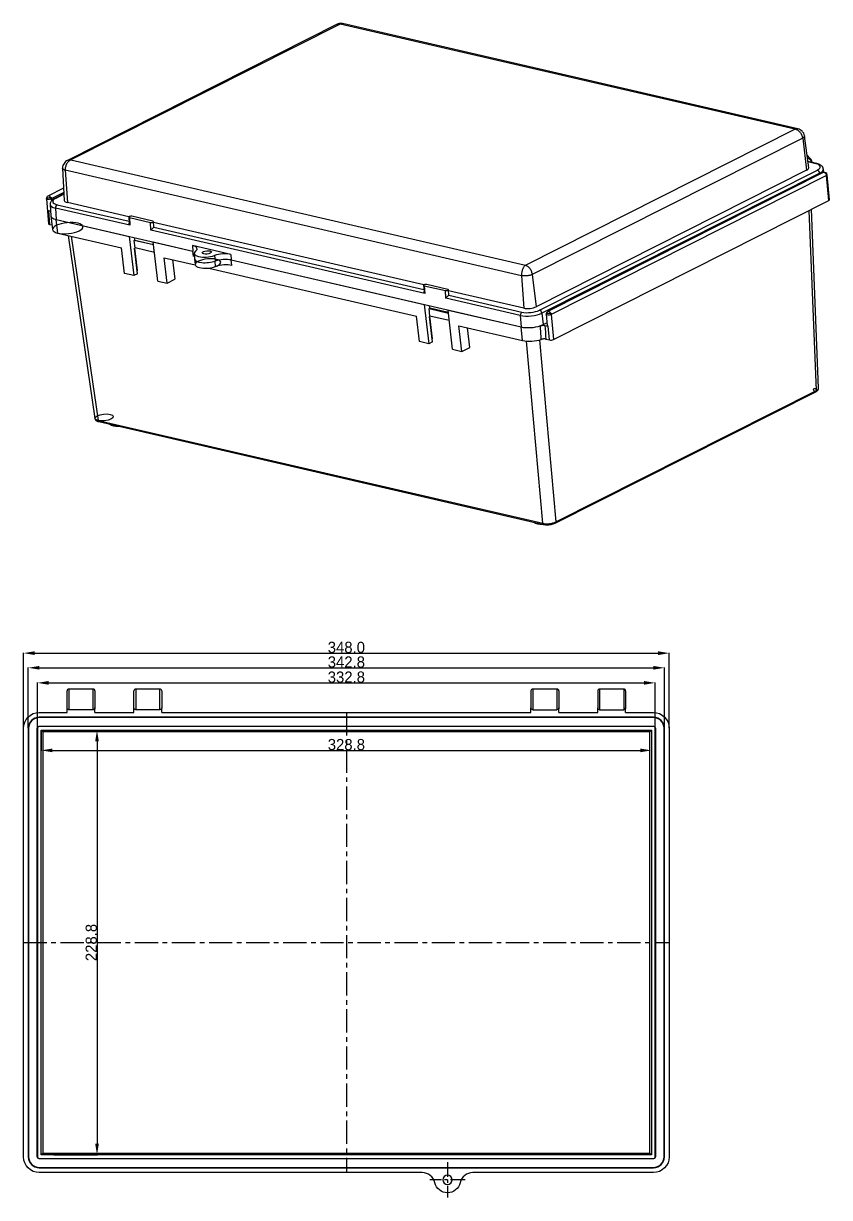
# Model space of a CAD drawing. Header units: inches. Extents: x 84 to 985, y 94 to 954.
# Drawn here: x 551 to 985, y 94 to 727 of the extents above; entities that cross this region are included whole.
import ezdxf

# ---------------------------------------------------------------- set-up
doc = ezdxf.new("R2010")
doc.units = ezdxf.units.IN
doc.header["$MEASUREMENT"] = 0
doc.linetypes.add('CENTER', pattern=[2, 1.25, -0.25, 0.25, -0.25])
for name, color, linetype in [('1', 7, 'Continuous'), ('中心线', 10, 'CENTER'), ('尺寸线', 80, 'Continuous')]:
    doc.layers.add(name, color=color, linetype=linetype)
doc.dimstyles.get("Standard").update_dxf_attribs({"dimtxt": 6, "dimasz": 6, "dimexe": 0.18, "dimexo": 0.0625, "dimgap": 0.09, "dimtad": 1, "dimtoh": 1, "dimdec": 1, "dimzin": 0, "dimdsep": 46, "dimtxsty": 'Standard', "dimcen": 0, "dimadec": 0, "dimazin": 0, "dimtfac": 1, "dimtdec": 1, "dimtofl": 0, "dimtmove": 0, "dimatfit": 3, "dimfxl": 1, "dimtolj": 1, "dimtzin": 0, "dimarcsym": 2})

# ---------------------------------------------------------------- blocks, each defined once
blk = doc.blocks.new('*D46')
at = {"layer": 'Defpoints', "color": 0}
for p in [(898.82, 387.31), (550.82, 346.88), (898.82, 346.88)]:
    blk.add_point(p, dxfattribs=at)
at = {"layer": '尺寸线', "color": 0, "lineweight": -2}
for p, q in [((550.82, 346.94), (550.82, 387.49)), ((556.82, 387.31), (892.82, 387.31)), ((898.82, 346.94), (898.82, 387.49))]:
    blk.add_line(p, q, dxfattribs=at)
at = {"layer": '尺寸线', "color": 0}
for points in [[(556.82, 388.31), (556.82, 386.31), (550.82, 387.31)], [(892.82, 388.31), (892.82, 386.31), (898.82, 387.31)]]:
    blk.add_solid(points, dxfattribs=at)
at = {"layer": '尺寸线', "color": 0, "insert": (724.82, 390.4), "char_height": 6, "attachment_point": 5}
blk.add_mtext('\\A1;348.0', dxfattribs=at)
blk = doc.blocks.new('*D49')
at = {"layer": 'Defpoints', "color": 0}
for p in [(896.22, 379.42), (553.42, 346.88), (896.22, 346.88)]:
    blk.add_point(p, dxfattribs=at)
at = {"layer": '尺寸线', "color": 0, "lineweight": -2}
for p, q in [((553.42, 346.94), (553.42, 379.6)), ((559.42, 379.42), (890.22, 379.42)), ((896.22, 346.94), (896.22, 379.6))]:
    blk.add_line(p, q, dxfattribs=at)
at = {"layer": '尺寸线', "color": 0}
for points in [[(559.42, 380.42), (559.42, 378.42), (553.42, 379.42)], [(890.22, 380.42), (890.22, 378.42), (896.22, 379.42)]]:
    blk.add_solid(points, dxfattribs=at)
at = {"layer": '尺寸线', "color": 0, "insert": (724.82, 382.51), "char_height": 6, "attachment_point": 5}
blk.add_mtext('\\A1;342.8', dxfattribs=at)
blk = doc.blocks.new('*D50')
at = {"layer": 'Defpoints', "color": 0}
for p in [(891.24, 371.3), (558.41, 346.88), (891.24, 346.88)]:
    blk.add_point(p, dxfattribs=at)
at = {"layer": '尺寸线', "color": 0, "lineweight": -2}
for p, q in [((558.41, 346.94), (558.41, 371.48)), ((564.41, 371.3), (885.24, 371.3)), ((891.24, 346.94), (891.24, 371.48))]:
    blk.add_line(p, q, dxfattribs=at)
at = {"layer": '尺寸线', "color": 0}
for points in [[(564.41, 372.3), (564.41, 370.3), (558.41, 371.3)], [(885.24, 372.3), (885.24, 370.3), (891.24, 371.3)]]:
    blk.add_solid(points, dxfattribs=at)
at = {"layer": '尺寸线', "color": 0, "insert": (724.82, 374.39), "char_height": 6, "attachment_point": 5}
blk.add_mtext('\\A1;332.8', dxfattribs=at)
blk = doc.blocks.new('*D51')
at = {"layer": 'Defpoints', "color": 0}
for p in [(560.44, 344.81), (889.21, 344.81), (889.21, 334.92)]:
    blk.add_point(p, dxfattribs=at)
at = {"layer": '尺寸线', "color": 0, "lineweight": -2}
for p, q in [((560.44, 344.75), (560.44, 334.74)), ((889.21, 344.75), (889.21, 334.74)), ((566.44, 334.92), (883.21, 334.92))]:
    blk.add_line(p, q, dxfattribs=at)
at = {"layer": '尺寸线', "color": 0}
for points in [[(566.44, 335.92), (566.44, 333.92), (560.44, 334.92)], [(883.21, 335.92), (883.21, 333.92), (889.21, 334.92)]]:
    blk.add_solid(points, dxfattribs=at)
at = {"layer": '尺寸线', "color": 0, "insert": (724.82, 338.01), "char_height": 6, "attachment_point": 5}
blk.add_mtext('\\A1;328.8', dxfattribs=at)
blk = doc.blocks.new('*D52')
at = {"layer": 'Defpoints', "color": 0}
for p in [(567.06, 345.76), (567.06, 117), (590.45, 117)]:
    blk.add_point(p, dxfattribs=at)
at = {"layer": '尺寸线', "color": 0, "lineweight": -2}
for p, q in [((567.12, 345.76), (590.63, 345.76)), ((590.45, 339.76), (590.45, 123)), ((567.12, 117), (590.63, 117))]:
    blk.add_line(p, q, dxfattribs=at)
at = {"layer": '尺寸线', "color": 0}
for points in [[(589.45, 339.76), (591.45, 339.76), (590.45, 345.76)], [(589.45, 123), (591.45, 123), (590.45, 117)]]:
    blk.add_solid(points, dxfattribs=at)
at = {"layer": '尺寸线', "color": 0, "insert": (587.36, 231.38), "char_height": 6, "attachment_point": 5, "rotation": 90}
blk.add_mtext('\\A1;228.8', dxfattribs=at)

msp = doc.modelspace()

# ---------------------------------------------------------------- linework, layer by layer
at = {"layer": '1', "color": 252}
for p, q in [((719.94, 726.25), (574.46, 652.86)), ((721.45, 726.33), (576.3, 653.11)), ((966.58, 669.65), (721.45, 726.33)), ((968.19, 669.82), (722.7, 726.58)), ((821.43, 596.43), (966.58, 669.65)), ((970.78, 664.9), (824.95, 591.33)), ((970.78, 664.9), (972.86, 647.55)), ((973.99, 648.83), (971.74, 666.07)), ((576.3, 653.11), (821.43, 596.43)), ((974.83, 653.91), (973.1, 655.63)), ((974.88, 653.02), (973.23, 654.67)), ((978.36, 651.11), (973.55, 652.22)), ((977.89, 651.04), (973.57, 652.04)), ((571.88, 648.61), (572.83, 631.25)), ((573.3, 647.57), (574.47, 630.12)), ((819.23, 590.71), (573.3, 647.57)), ((972.86, 647.55), (827.03, 573.98)), ((828.91, 572.12), (978.63, 647.64)), ((979.89, 646.04), (830.16, 570.51)), ((981.77, 646.26), (833.34, 571.39)), ((979.89, 646.04), (979.97, 645.35)), ((982.11, 646.38), (981.86, 648.28)), ((983.58, 644.66), (835.15, 569.79)), ((984.82, 631.19), (983.58, 644.66)), ((985.18, 631.59), (983.94, 645.06)), ((572.47, 637.96), (563.96, 633.67)), ((572.6, 635.51), (565.77, 632.07)), ((572.64, 634.86), (567.65, 632.34)), ((572.65, 634.64), (568.19, 632.39)), ((563.14, 632.19), (564.39, 618.73)), ((565.2, 629.15), (565.54, 623.04)), ((565.77, 632.07), (565.87, 630.97)), ((568.08, 627.16), (568.49, 621)), ((608.19, 617.89), (568.08, 627.16)), ((568.93, 629), (607.71, 620.03)), ((607.63, 622.46), (574.47, 630.12)), ((836.39, 556.32), (984.82, 631.19)), ((979.31, 530.17), (975.54, 626.51)), ((564.22, 625.8), (565.4, 625.53)), ((564.22, 625.8), (564.91, 618.37)), ((565.54, 622.96), (566.51, 615.56)), ((568.49, 621), (607.84, 611.9)), ((568.49, 621), (642.16, 603.97)), ((569.36, 613.66), (568.49, 621)), ((607.56, 622.31), (607.78, 618.99)), ((607.91, 622.07), (619.26, 619.45)), ((607.91, 622.07), (608.19, 617.89)), ((620.55, 620.1), (609.2, 622.72)), ((978.11, 528.89), (974.31, 625.89)), ((564.91, 618.37), (566.18, 618.08)), ((619.54, 615.26), (619.26, 619.45)), ((767.09, 581.15), (619.54, 615.26)), ((621.09, 617.04), (620.9, 619.86)), ((766.53, 585.72), (620.93, 619.38)), ((621.06, 616.94), (766.61, 583.29)), ((569.36, 613.66), (603.71, 605.72)), ((574.9, 612.38), (589.28, 513.81)), ((576.52, 612.01), (591.01, 512.68)), ((607.84, 611.9), (610.33, 590.81)), ((610.5, 609.75), (610.83, 609.91)), ((620.89, 607.34), (610.5, 609.75)), ((610.98, 605.71), (610.5, 609.75)), ((610.83, 609.91), (610.67, 611.25)), ((610.83, 609.91), (620.86, 607.59)), ((620.71, 608.93), (642.16, 603.97)), ((623.2, 587.83), (620.71, 608.93)), ((605.34, 591.96), (603.71, 605.72)), ((610.98, 605.71), (610.65, 605.55)), ((612.28, 591.79), (610.65, 605.55)), ((612.28, 593.46), (610.84, 605.64)), ((621.37, 603.31), (610.98, 605.71)), ((662.62, 602.2), (641.95, 606.98)), ((641.95, 606.98), (642.16, 603.97)), ((642.5, 601.03), (642.16, 603.97)), ((642.82, 602.68), (642.99, 599.7)), ((653.78, 601.6), (654.12, 598.61)), ((662.62, 602.2), (662.82, 599.19)), ((626.57, 600.44), (643.4, 596.54)), ((628.19, 586.68), (626.57, 600.44)), ((631.16, 599.37), (632.4, 588.8)), ((642.99, 599.63), (643.38, 596.67)), ((650.62, 594.87), (762.62, 568.98)), ((654.33, 595.66), (654.12, 598.61)), ((662.82, 599.19), (766.75, 575.16)), ((662.82, 599.19), (818.96, 563.09)), ((663.16, 596.26), (662.82, 599.19)), ((610.33, 590.81), (605.34, 591.96)), ((612.28, 591.79), (610.33, 590.81)), ((612.09, 593.36), (612.28, 593.46)), ((628.19, 586.68), (632.4, 588.8)), ((819.23, 590.71), (820.4, 573.26)), ((824.95, 591.33), (827.03, 573.98)), ((623.2, 587.83), (628.19, 586.68)), ((766.46, 585.57), (766.68, 582.25)), ((766.81, 585.33), (778.16, 582.71)), ((766.81, 585.33), (767.09, 581.15)), ((779.46, 583.36), (768.11, 585.99)), ((778.44, 578.53), (778.16, 582.71)), ((779.99, 580.3), (779.8, 583.12)), ((820.4, 573.26), (779.83, 582.64)), ((818.54, 569.25), (778.44, 578.53)), ((779.96, 580.2), (819.39, 571.09)), ((766.75, 575.16), (769.24, 554.07)), ((769.73, 573.17), (769.41, 573.01)), ((769.41, 573.01), (779.8, 570.6)), ((769.88, 568.97), (769.41, 573.01)), ((769.73, 573.17), (769.57, 574.51)), ((779.77, 570.85), (769.73, 573.17)), ((779.61, 572.19), (818.96, 563.09)), ((782.1, 551.09), (779.61, 572.19)), ((830.16, 570.51), (830.9, 564.38)), ((832.52, 569.91), (833.08, 563.87)), ((835.15, 569.79), (836.39, 556.32)), ((764.24, 555.22), (762.62, 568.98)), ((769.88, 568.97), (769.56, 568.81)), ((771.18, 555.05), (769.56, 568.81)), ((771.18, 556.72), (769.74, 568.9)), ((780.27, 566.57), (769.88, 568.97)), ((787.09, 549.94), (785.47, 563.7)), ((785.47, 563.7), (819.82, 555.75)), ((818.54, 569.25), (818.96, 563.09)), ((830.9, 564.38), (832.94, 565.41)), ((831.86, 563.92), (833.6, 563.52)), ((834.29, 556.09), (833.6, 563.52)), ((791.31, 552.06), (790.06, 562.64)), ((819.82, 555.75), (818.96, 563.09)), ((769.24, 554.07), (764.24, 555.22)), ((771.18, 555.05), (769.24, 554.07)), ((771, 556.62), (771.18, 556.72)), ((782.1, 551.09), (787.09, 549.94)), ((787.09, 549.94), (791.31, 552.06)), ((830.64, 457.28), (821.83, 555.45)), ((828.86, 556.08), (837.66, 458.04)), ((832.33, 556.54), (834.29, 556.09)), ((837.36, 457.35), (977.8, 528.2)), ((837.66, 458.04), (978.11, 528.89)), ((591.01, 512.68), (830.64, 457.28)), ((591.43, 512.07), (831.06, 456.66)), ((574.32, 357.78), (574.32, 366.98)), ((575.32, 367.98), (575.32, 356.78)), ((588.32, 367.98), (575.32, 367.98)), ((588.32, 356.78), (588.32, 367.98)), ((589.32, 366.98), (589.32, 357.78)), ((610.32, 357.78), (610.32, 366.98)), ((624.32, 367.98), (611.32, 367.98)), ((611.32, 367.98), (611.32, 356.78)), ((624.32, 356.78), (624.32, 367.98)), ((625.32, 366.98), (625.32, 357.78)), ((824.32, 366.98), (824.32, 357.78)), ((838.32, 367.98), (825.32, 367.98)), ((825.32, 367.98), (825.32, 356.78)), ((838.32, 367.98), (838.32, 356.78)), ((839.32, 366.98), (839.32, 357.78)), ((860.32, 366.98), (860.32, 357.78)), ((874.32, 367.98), (861.32, 367.98)), ((861.32, 367.98), (861.32, 356.78)), ((874.32, 367.98), (874.32, 356.78)), ((875.32, 366.98), (875.32, 357.78)), ((559.32, 355.38), (574.32, 355.38)), ((574.32, 355.38), (574.32, 357.78)), ((588.32, 356.78), (575.32, 356.78)), ((589.32, 355.38), (589.32, 357.78)), ((589.32, 355.38), (610.32, 355.38)), ((610.32, 355.38), (610.32, 357.78)), ((624.32, 356.78), (611.32, 356.78)), ((625.32, 355.38), (625.32, 357.78)), ((625.32, 355.38), (824.32, 355.38)), ((824.32, 355.38), (824.32, 357.78)), ((825.32, 356.78), (838.32, 356.78)), ((839.32, 355.38), (839.32, 357.78)), ((839.32, 355.38), (860.32, 355.38)), ((860.32, 355.38), (860.32, 357.78)), ((861.32, 356.78), (874.32, 356.78)), ((875.32, 355.38), (875.32, 357.78)), ((875.32, 355.38), (890.32, 355.38)), ((890.32, 352.78), (559.32, 352.78)), ((559.32, 352.6), (559.32, 352.78)), ((890.32, 352.6), (559.32, 352.6)), ((890.32, 352.6), (890.32, 352.78)), ((550.82, 115.88), (550.82, 346.88)), ((553.42, 346.88), (553.42, 115.88)), ((553.6, 346.88), (553.42, 346.88)), ((553.6, 346.88), (553.6, 115.88)), ((558.25, 346.88), (558.41, 346.88)), ((558.25, 115.88), (558.25, 346.88)), ((558.41, 346.88), (558.41, 115.88)), ((559.32, 347.95), (559.32, 347.8)), ((559.32, 347.95), (890.32, 347.95)), ((890.32, 347.8), (559.32, 347.8)), ((561.33, 344.87), (560.44, 345.76)), ((560.44, 345.76), (889.21, 345.76)), ((560.44, 117), (560.44, 345.76)), ((888.32, 344.87), (561.33, 344.87)), ((561.33, 344.87), (561.33, 117.89)), ((888.32, 344.87), (889.21, 345.76)), ((888.32, 117.89), (888.32, 344.87)), ((889.21, 345.76), (889.21, 117)), ((890.32, 347.95), (890.32, 347.8)), ((891.24, 115.88), (891.24, 346.88)), ((891.4, 346.88), (891.24, 346.88)), ((891.4, 346.88), (891.4, 115.88)), ((896.05, 346.88), (896.22, 346.88)), ((896.05, 115.88), (896.05, 346.88)), ((896.22, 115.88), (896.22, 346.88)), ((898.82, 346.88), (898.82, 115.88)), ((553.6, 115.88), (553.42, 115.88)), ((558.25, 115.88), (558.41, 115.88)), ((559.32, 114.96), (890.32, 114.96)), ((559.32, 114.8), (559.32, 114.96)), ((890.32, 114.8), (559.32, 114.8)), ((561.33, 117.89), (560.44, 117)), ((889.21, 117), (560.44, 117)), ((561.33, 117.89), (888.32, 117.89)), ((888.32, 117.89), (889.21, 117)), ((890.32, 114.8), (890.32, 114.96)), ((891.4, 115.88), (891.24, 115.88)), ((896.05, 115.88), (896.22, 115.88)), ((559.32, 110.15), (559.32, 109.98)), ((559.32, 110.15), (890.32, 110.15)), ((559.32, 109.98), (890.32, 109.98)), ((890.32, 110.15), (890.32, 109.98)), ((765.67, 107.38), (559.32, 107.38)), ((890.32, 107.38), (792.98, 107.38))]:
    msp.add_line(p, q, dxfattribs=at)
at = {"layer": '1', "color": 23, "linetype": 'CENTER', "ltscale": 6.35}
for p, q in [((779.32, 113), (779.32, 93.95)), ((788.85, 103.48), (769.8, 103.48))]:
    msp.add_line(p, q, dxfattribs=at)
at = {"layer": '1', "color": 252, "extrusion": (0, 0, -1)}
msp.add_circle((-779.32, 103.48), 2.5, dxfattribs=at)
at = {"layer": '1', "color": 252}
for centre, radius, start, end in [((982.44, 644.92), 1.5, 5.26846, 116.76797), ((564.64, 632.33), 1.5, 116.76797, 185.26846), ((834.02, 570.05), 1.5, 116.76797, 185.26846), ((575.32, 366.98), 1, 90, 180), ((588.32, 366.98), 1, 0, 90), ((611.32, 366.98), 1, 90, 180), ((624.32, 366.98), 1, 0, 90), ((825.32, 366.98), 1, 90, 180), ((838.32, 366.98), 1, 0, 90), ((861.32, 366.98), 1, 90, 180), ((874.32, 366.98), 1, 0, 90), ((559.32, 346.88), 5.9, 90, 180), ((559.32, 346.88), 5.73, 90, 180), ((890.32, 346.88), 5.9, 0, 90), ((890.32, 346.88), 5.73, 0, 90), ((559.32, 346.88), 0.917, 90, 180), ((890.32, 346.88), 0.917, 0, 90), ((559.32, 115.88), 5.9, 180, 270), ((559.32, 115.88), 5.73, 180, 270), ((559.32, 115.88), 0.917, 180, 270), ((890.32, 115.88), 5.9, 270, 0), ((890.32, 115.88), 5.73, 270, 0), ((890.32, 115.88), 0.917, 270, 0), ((765.67, 100.38), 7, 12.79295, 90), ((792.98, 100.38), 7, 90, 167.20705)]:
    msp.add_arc(centre, radius, start, end, dxfattribs=at)
at = {"layer": '1', "color": 252, "extrusion": (0, 0, -1)}
for centre, radius, start, end in [((-559.32, 346.88), 8.5, 0, 90), ((-575.32, 357.78), 1, 270, 0), ((-588.32, 357.78), 1, 180, 270), ((-611.32, 357.78), 1, 270, 0), ((-624.32, 357.78), 1, 180, 270), ((-825.32, 357.78), 1, 270, 0), ((-838.32, 357.78), 1, 180, 270), ((-861.32, 357.78), 1, 270, 0), ((-874.32, 357.78), 1, 180, 270), ((-890.32, 346.88), 8.5, 90, 180), ((-559.32, 346.88), 1.07, 0, 90), ((-890.32, 346.88), 1.07, 90, 180), ((-559.32, 115.88), 8.5, 270, 0), ((-559.32, 115.88), 1.07, 270, 0), ((-890.32, 115.88), 8.5, 180, 270), ((-890.32, 115.88), 1.07, 180, 270), ((-779.32, 103.48), 7, 192.79295, 347.20705)]:
    msp.add_arc(centre, radius, start, end, dxfattribs=at)
at = {"layer": '1', "color": 252}
for centre, major_axis, ratio, start_param, end_param in [((974.12, 653.2), (0.706, 0.709), 0.723225, 5.134692, 6.283165), ((972.88, 649.09), (1.04, 4.48), 0.629941, 5.482153, 5.910132), ((969.29, 648.37), (4.7, 0.43), 0.360789, 5.541634, 6.296696), ((978.02, 649.65), (-0.34, -1.46), 0.629941, 3.142089, 3.624718), ((973.5, 648.83), (-6.74, -0.62), 0.360789, 2.400041, 3.970837), ((978.76, 646.25), (0.68, -1.34), 0.687754, 1.085573, 2.621463), ((973.63, 647.48), (8.24, 0.76), 0.360789, 5.541634, 6.297113), ((982.44, 644.92), (0.68, -1.34), 0.687754, 1.050666, 3.141592), ((982.44, 644.92), (-1.49, -0.14), 0.360789, 2.400041, 3.141603), ((564.64, 632.33), (-1.49, -0.14), 0.360789, 1.24334410732e-05, 6.283197740620659), ((564.64, 632.33), (0.68, -1.34), 0.687754, 1.050666, 3.141592), ((573.44, 629.86), (8.24, 0.76), 0.360789, 3.128596, 3.970837), ((573.32, 631.21), (-6.74, -0.62), 0.360789, 5.541634, 7.11243), ((568.32, 631), (0.68, -1.34), 0.687754, 2.621463, 3.141169), ((569.06, 627.6), (-0.34, -1.46), 0.629941, 3.624718, 5.160608), ((577.53, 631.67), (4.7, 0.43), 0.360789, 3.128105, 3.970837), ((983.68, 631.45), (1.49, 0.14), 0.360789, 5.541634, 6.283196), ((565.19, 626.29), (1.49, 0.14), 0.360789, 3.970837, 4.809471), ((574, 623.78), (-8.46, -0.78), 0.360789, 6.269686, 7.11243), ((574, 623.78), (-8.46, -0.78), 0.360789, 6.269698, 7.11243), ((608.55, 622.4), (-0.996, -0.092), 0.360808, 3.970443, 7.112036), ((619.9, 619.77), (-0.996, -0.092), 0.360808, 0.82885, 3.970443), ((565.88, 618.86), (1.49, 0.14), 0.360789, 3.141605, 3.970837), ((574.69, 616.35), (-8.19, -0.75), 0.360789, 0.013521, 6.296706), ((620.09, 616.95), (-0.996, -0.092), 0.360808, 2.863783, 3.132478), ((637.34, 604.65), (7.08, 0.65), 0.360789, 5.764913, 7.11243), ((649.68, 603.28), (-6.86, -0.63), 0.360789, 5.764913, 8.459947), ((658.01, 599.88), (7.08, 0.65), 0.360789, 0.829245, 2.176762), ((649.96, 600.31), (-6.97, -0.64), 0.360789, 6.269684, 8.459947), ((649.96, 600.31), (-6.97, -0.64), 0.360789, 6.269684, 8.459947), ((650.23, 597.33), (-6.86, -0.63), 0.360789, 0.013534, 6.296719), ((658.28, 596.9), (6.97, 0.64), 0.360789, 0.829245, 2.176762), ((658.28, 596.9), (6.97, 0.64), 0.360789, 0.829245, 2.176762), ((658.55, 593.93), (7.08, 0.65), 0.360789, 0.829245, 2.176762), ((767.46, 585.66), (-0.996, -0.092), 0.360808, 3.970443, 7.112036), ((778.81, 583.03), (-0.996, -0.092), 0.360808, 0.82885, 3.970443), ((779, 580.21), (-0.996, -0.092), 0.360808, 2.863783, 3.132478), ((819.52, 569.69), (-0.34, -1.46), 0.629941, 3.624718, 5.160608), ((823.9, 571.96), (8.24, 0.76), 0.360789, 3.970837, 5.541634), ((823.78, 573.3), (-6.74, -0.62), 0.360789, 0.829245, 2.400041), ((823.46, 574.81), (4.7, 0.43), 0.360789, 3.970837, 5.541634), ((829.03, 570.72), (0.68, -1.34), 0.687754, 1.085573, 2.621463), ((834.02, 570.05), (-1.49, -0.14), 0.360789, 1.24334410598e-05, 6.283197740620646), ((834.02, 570.05), (0.68, -1.34), 0.687754, 1.050666, 3.141592), ((824.47, 565.87), (-8.46, -0.78), 0.360789, 0.829245, 2.400041), ((824.47, 565.87), (-8.46, -0.78), 0.360789, 0.829245, 2.159608), ((834.57, 564.01), (1.49, 0.14), 0.360789, 3.141605, 3.970837), ((825.15, 558.44), (-8.19, -0.75), 0.360789, 0.829245, 2.152901), ((835.26, 556.58), (1.49, 0.14), 0.360789, 3.970837, 5.541634), ((977.35, 529.09), (0.45, -0.893), 0.687754, 0.000009, 6.283194), ((974.32, 529.79), (-4.99, -0.41), 0.360089, 2.404409, 3.126366), ((594.25, 514.35), (-4.98, -0.51), 0.360894, 0.015297490733813, 6.298482797913399), ((591.65, 513.04), (-0.225, -0.974), 0.629941, 5.230421, 6.283177), ((603.85, 512.19), (6.97, 0.64), 0.360789, 3.512459, 4.429117), ((832.37, 459.36), (6.97, 0.64), 0.360789, 3.512459, 4.429117), ((833.88, 458.95), (-4.98, -0.46), 0.370243, 0.830069, 2.399647), ((831.29, 457.64), (-0.225, -0.974), 0.629941, 5.230421, 6.283777), ((836.91, 458.25), (0.45, -0.893), 0.687754, 6.282449, 7.298945)]:
    msp.add_ellipse(centre, major_axis=major_axis, ratio=ratio, start_param=start_param, end_param=end_param, dxfattribs=at)
msp.add_ellipse((649.68, 603.28), major_axis=(-2.49, -0.23), ratio=0.360789, dxfattribs=at)
for points, knots in [([(719.95, 726.25), (720.06, 726.3), (720.18, 726.35), (720.48, 726.42), (720.67, 726.44), (720.96, 726.43), (721.06, 726.42), (721.25, 726.38), (721.35, 726.36), (721.45, 726.33)], [0, 0, 0, 0, 0.261652, 0.261652, 0.630826, 0.630826, 0.815413, 0.815413, 1, 1, 1, 1]), ([(722.41, 726.62), (722.3, 726.63), (721.96, 726.65), (721.33, 726.62), (720.68, 726.5), (720.34, 726.4), (720.23, 726.36)], [0, 0, 0, 0, 0.154329, 0.488574, 0.829079, 1, 1, 1, 1]), ([(722.7, 726.58), (722.62, 726.6), (722.4, 726.63), (721.98, 726.59), (721.65, 726.42), (721.45, 726.33)], [0, 0, 0, 0, 0.20452, 0.536731, 1, 1, 1, 1]), ([(968.08, 669.84), (968.01, 669.85), (967.94, 669.86), (967.67, 669.89), (967.45, 669.88), (967.13, 669.82), (967.02, 669.8), (966.8, 669.74), (966.69, 669.7), (966.58, 669.65)], [0, 0, 0, 0, 0.137792, 0.137792, 0.568896, 0.568896, 0.784448, 0.784448, 1, 1, 1, 1]), ([(970.78, 664.9), (970.73, 665.17), (970.64, 665.72), (970.22, 666.82), (969.41, 668.08), (968.32, 668.98), (967.36, 669.47), (966.87, 669.58), (966.58, 669.65)], [0, 0, 0, 0, 0.123969, 0.24985, 0.498987, 0.748728, 0.853665, 1, 1, 1, 1]), ([(971.75, 666.06), (971.67, 666.56), (971.38, 667.48), (970.47, 668.62), (969.34, 669.43), (968.57, 669.73), (968.18, 669.82)], [0, 0, 0, 0, 0.265866, 0.528666, 0.776413, 1, 1, 1, 1]), ([(971.75, 666.06), (971.77, 665.89), (971.66, 665.49), (971.09, 665.1), (970.78, 664.9)], [0, 0, 0, 0, 0.46681, 1, 1, 1, 1]), ([(574.47, 652.86), (574.13, 652.69), (573.48, 652.25), (572.61, 651.28), (571.97, 650.03), (571.86, 649.1), (571.88, 648.6)], [0, 0, 0, 0, 0.218106, 0.462497, 0.726717, 1, 1, 1, 1]), ([(576.3, 653.11), (576.05, 652.98), (575.62, 652.76), (574.83, 652.08), (574, 650.98), (573.47, 649.57), (573.29, 648.41), (573.3, 647.85), (573.3, 647.57)], [0, 0, 0, 0, 0.146331, 0.251272, 0.501013, 0.75015, 0.876028, 1, 1, 1, 1]), ([(576.3, 653.11), (576.18, 653.13), (576.06, 653.14), (575.82, 653.15), (575.7, 653.15), (575.34, 653.13), (575.12, 653.1), (574.75, 652.99), (574.61, 652.93), (574.47, 652.86)], [0, 0, 0, 0, 0.186098, 0.186098, 0.372197, 0.372197, 0.744394, 0.744394, 1, 1, 1, 1]), ([(975.98, 651.68), (975.91, 651.97), (975.71, 652.64), (975.3, 653.38), (974.95, 653.79), (974.83, 653.91)], [0, 0, 0, 0, 0.323969, 0.790487, 1, 1, 1, 1]), ([(573.3, 647.57), (573.1, 647.63), (572.71, 647.76), (572.29, 647.99), (572, 648.25), (571.9, 648.46), (571.89, 648.57), (571.88, 648.6)], [0, 0, 0, 0, 0.242796, 0.479187, 0.709206, 0.932885, 1, 1, 1, 1]), ([(981.85, 648.28), (981.85, 648.3), (981.86, 648.61), (981.59, 649.17), (981.09, 649.84), (980.36, 650.39), (979.46, 650.81), (978.74, 651.02), (978.36, 651.11)], [0, 0, 0, 0, 0.011957, 0.193711, 0.37043, 0.562436, 0.787432, 1, 1, 1, 1]), ([(567.65, 632.34), (567.44, 632.24), (566.86, 631.91), (566.12, 631.35), (565.52, 630.57), (565.22, 629.83), (565.21, 629.35), (565.23, 629.14)], [0, 0, 0, 0, 0.144712, 0.439824, 0.661818, 0.861027, 1, 1, 1, 1]), ([(608.19, 617.89), (608.19, 617.89), (608.18, 617.89), (608.18, 617.9), (608.04, 618.12), (607.92, 618.37), (607.85, 618.62), (607.81, 618.74), (607.79, 618.87), (607.78, 618.99)], [0, 0, 0, 0, 0.006152, 0.006152, 0.006152, 0.664887, 0.664887, 0.664887, 1, 1, 1, 1]), ([(621.06, 616.94), (621.04, 616.91), (621, 616.86), (620.95, 616.81), (620.92, 616.78), (620.89, 616.75), (620.85, 616.71), (620.78, 616.64), (620.7, 616.56), (620.62, 616.48), (620.52, 616.38), (620.41, 616.28), (620.31, 616.18), (620.17, 616.03), (620.04, 615.89), (619.92, 615.75), (619.77, 615.58), (619.64, 615.42), (619.54, 615.27), (619.54, 615.27), (619.54, 615.26), (619.53, 615.26)], [0, 0, 0, 0, 0.110872, 0.110872, 0.110872, 0.180174, 0.180174, 0.180174, 0.316382, 0.316382, 0.316382, 0.483298, 0.483298, 0.483298, 0.71609, 0.71609, 0.71609, 0.997033, 0.997033, 0.997033, 1, 1, 1, 1]), ([(821.43, 596.43), (821.35, 596.38), (821.26, 596.32), (821.1, 596.19), (821.02, 596.12), (820.79, 595.9), (820.63, 595.72), (820.2, 595.13), (819.95, 594.65), (819.54, 593.6), (819.39, 593.02), (819.26, 592.15), (819.23, 591.85), (819.2, 591.28), (819.21, 590.99), (819.23, 590.71)], [0, 0, 0, 0, 0.0625, 0.0625, 0.125, 0.125, 0.25, 0.25, 0.5, 0.5, 0.75, 0.75, 0.875, 0.875, 1, 1, 1, 1]), ([(821.43, 596.43), (821.66, 596.34), (822.07, 596.18), (822.87, 595.6), (823.77, 594.62), (824.46, 593.29), (824.82, 592.17), (824.9, 591.61), (824.95, 591.33)], [0, 0, 0, 0, 0.146331, 0.251272, 0.501013, 0.75015, 0.876028, 1, 1, 1, 1]), ([(824.95, 591.33), (824.75, 591.25), (824.37, 591.1), (823.68, 590.9), (822.94, 590.75), (821.92, 590.61), (820.57, 590.54), (819.68, 590.65), (819.23, 590.71)], [0, 0, 0, 0, 0.130445, 0.257449, 0.381031, 0.501207, 0.74385, 1, 1, 1, 1]), ([(767.09, 581.15), (767.09, 581.15), (767.09, 581.15), (767.08, 581.16), (766.94, 581.39), (766.82, 581.63), (766.75, 581.88), (766.72, 582), (766.69, 582.13), (766.68, 582.26)], [0, 0, 0, 0, 0.006152, 0.006152, 0.006152, 0.664887, 0.664887, 0.664887, 1, 1, 1, 1]), ([(779.96, 580.2), (779.94, 580.17), (779.9, 580.12), (779.86, 580.07), (779.83, 580.04), (779.79, 580.01), (779.76, 579.97), (779.69, 579.9), (779.61, 579.82), (779.52, 579.74), (779.42, 579.65), (779.32, 579.54), (779.22, 579.44), (779.08, 579.29), (778.94, 579.15), (778.82, 579.01), (778.68, 578.84), (778.55, 578.68), (778.45, 578.53), (778.44, 578.53), (778.44, 578.53), (778.44, 578.52)], [0, 0, 0, 0, 0.110872, 0.110872, 0.110872, 0.180174, 0.180174, 0.180174, 0.316382, 0.316382, 0.316382, 0.483298, 0.483298, 0.483298, 0.71609, 0.71609, 0.71609, 0.997033, 0.997033, 0.997033, 1, 1, 1, 1]), ([(829.4, 563.77), (829.58, 563.83), (829.79, 563.88), (830, 563.92), (830.22, 563.96), (830.44, 563.99), (830.67, 564), (830.89, 564.02), (831.11, 564.02), (831.32, 564), (831.51, 563.99), (831.7, 563.96), (831.86, 563.92)], [0, 0, 0, 0, 0.253486, 0.253486, 0.253486, 0.506964, 0.506964, 0.506964, 0.76055, 0.76055, 0.76055, 1, 1, 1, 1]), ([(829.88, 556.39), (829.8, 557.62), (829.72, 558.85), (829.64, 560.07), (829.64, 560.08), (829.64, 560.08), (829.64, 560.09), (829.56, 561.31), (829.48, 562.54), (829.4, 563.77)], [0, 0, 0, 0, 0.499683, 0.499683, 0.499683, 0.501254, 0.501254, 0.501254, 1, 1, 1, 1]), ([(832.33, 556.54), (832.16, 556.58), (831.96, 556.61), (831.75, 556.62), (831.54, 556.64), (831.32, 556.64), (831.1, 556.62), (830.87, 556.61), (830.65, 556.58), (830.43, 556.53), (830.24, 556.5), (830.05, 556.45), (829.88, 556.39)], [0, 0, 0, 0, 0.255123, 0.255123, 0.255123, 0.510252, 0.510252, 0.510252, 0.765306, 0.765306, 0.765306, 1, 1, 1, 1]), ([(977.8, 528.2), (977.96, 528.28), (978.37, 528.52), (978.87, 528.94), (979.24, 529.51), (979.29, 529.9), (979.28, 530.07)], [0, 0, 0, 0, 0.195482, 0.535715, 0.807861, 1, 1, 1, 1]), ([(589.32, 513.75), (589.34, 513.57), (589.46, 513.19), (589.89, 512.72), (590.52, 512.34), (591.08, 512.14), (591.43, 512.07)], [0, 0, 0, 0, 0.188207, 0.415144, 0.667265, 1, 1, 1, 1]), ([(831.06, 456.66), (831.24, 456.62), (831.78, 456.52), (832.77, 456.44), (834.01, 456.48), (835.24, 456.65), (836.39, 456.94), (837.05, 457.2), (837.36, 457.35)], [0, 0, 0, 0, 0.095126, 0.278685, 0.458093, 0.636173, 0.815365, 1, 1, 1, 1])]:
    msp.add_open_spline(points, degree=3, knots=knots, dxfattribs=at)
msp.add_open_spline([(831.86, 563.92), (832.02, 561.46), (832.17, 559), (832.33, 556.54)], degree=3, dxfattribs=at)
at = {"layer": '中心线'}
msp.add_line((724.82, 355.38), (724.82, 355.38), dxfattribs=at)
at = {"layer": '中心线', "ltscale": 10}
for p, q in [((724.82, 355.38), (724.82, 107.38)), ((550.82, 231.38), (898.82, 231.38))]:
    msp.add_line(p, q, dxfattribs=at)

# ---------------------------------------------------------------- dimensions: what is measured, and where the dimension line sits
at = {"layer": '尺寸线'}
for base, p1, p2, picture, middle in [((898.82, 387.31), (550.82, 346.88), (898.82, 346.88), '*D46', (724.82, 390.4)), ((896.22, 379.42), (553.42, 346.88), (896.22, 346.88), '*D49', (724.82, 382.51)), ((891.24, 371.3), (558.41, 346.88), (891.24, 346.88), '*D50', (724.82, 374.39)), ((889.21, 334.92), (560.44, 344.81), (889.21, 344.81), '*D51', (724.82, 338.01))]:
    dim = msp.add_linear_dim(base=base, p1=p1, p2=p2, dimstyle='Standard', dxfattribs=at)
    dim.commit()
    dim.dimension.update_dxf_attribs({"geometry": picture, "text_midpoint": middle})
dim = msp.add_linear_dim(base=(590.45, 117), p1=(567.06, 345.76), p2=(567.06, 117), angle=90, dimstyle='Standard', dxfattribs=at)
dim.commit()
dim.dimension.update_dxf_attribs({"geometry": '*D52', "text_midpoint": (587.36, 231.38)})

doc.saveas('drawing.dxf')
